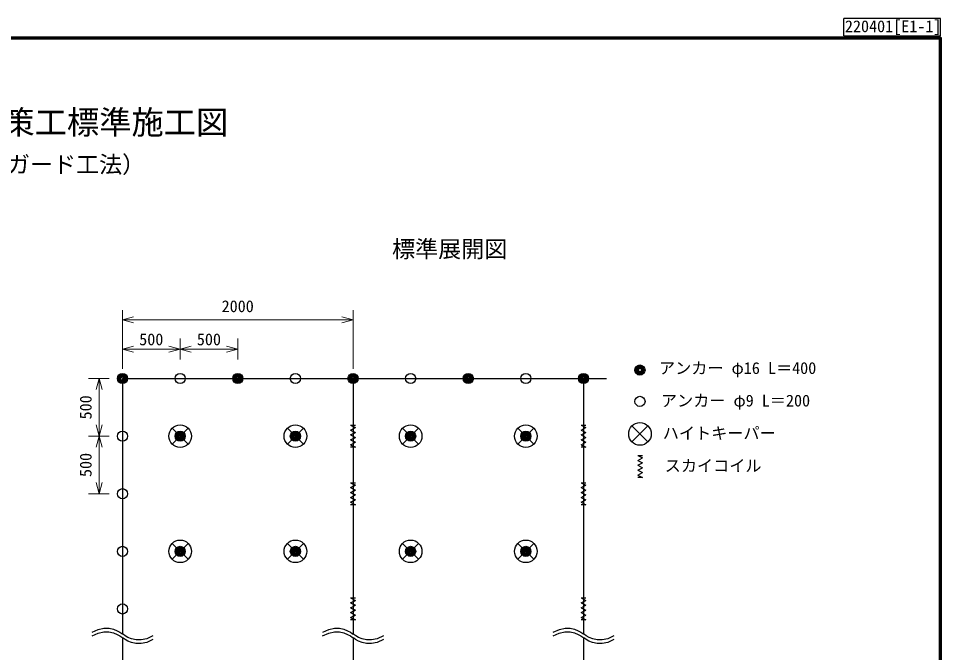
# Model space of a CAD drawing. Units: millimetres, scale not verified. Extents: x 400 to 16400, y 400 to 11650.
# Drawn here: x 8400 to 16400, y 6146 to 11650 of the extents above; entities that cross this region are included whole.
import ezdxf
from ezdxf.enums import TextEntityAlignment as Align

# ---------------------------------------------------------------- set-up
doc = ezdxf.new("R2010")
doc.units = ezdxf.units.MM
doc.header["$LTSCALE"] = 40
for name, color, linetype in [('C-BMK-HTXT', 7, 'Continuous'), ('C-MTR-TXT', 5, 'Continuous'), ('C-TTL-TXT', 7, 'Continuous')]:
    doc.layers.add(name, color=color, linetype=linetype)
for name, color, linetype, lineweight in [('C-DOC', 3, 'Continuous', 25), ('C-STR', 7, 'Continuous', 25), ('C-STR-DIM', 1, 'Continuous', 13), ('C-TTL-LINE', 2, 'Continuous', 70)]:
    doc.layers.add(name, color=color, linetype=linetype, lineweight=lineweight)
doc.styles.add('ＭＳ ゴシック', font='')
doc.styles.get('ＭＳ ゴシック').set_extended_font_data('MS Gothic')

msp = doc.modelspace()

# ---------------------------------------------------------------- linework, layer by layer
at = {"layer": 'C-DOC'}
msp.add_line((15560, 11500), (15560, 11650), dxfattribs=at)
msp.add_lwpolyline([(15560, 11500), (16400, 11500), (16400, 11650), (15560, 11650)], dxfattribs=at)
at = {"layer": 'C-STR'}
for p, q in [((9302.66, 8524.91), (9302.66, 6307.03)), ((9302.66, 8524.91), (13502, 8524.91)), ((11302.66, 8524.91), (11302.66, 6307.03)), ((13302.66, 8524.91), (13302.66, 6307.03)), ((9733.37, 7955.62), (9871.96, 8094.21)), ((9733.37, 8094.21), (9871.96, 7955.62)), ((10733.37, 7955.62), (10871.96, 8094.21)), ((10733.37, 8094.21), (10871.96, 7955.62)), ((11281.45, 8120.37), (11323.88, 8099.16)), ((11281.45, 8120.37), (11323.88, 8120.37)), ((11281.45, 8077.95), (11323.88, 8099.16)), ((11733.37, 7955.62), (11871.96, 8094.21)), ((11733.37, 8094.21), (11871.96, 7955.62)), ((12733.37, 7955.62), (12871.96, 8094.21)), ((12733.37, 8094.21), (12871.96, 7955.62)), ((13281.45, 8120.37), (13323.88, 8099.16)), ((13281.45, 8120.37), (13323.88, 8120.37)), ((13281.45, 8077.95), (13323.88, 8099.16)), ((13722.83, 7974.48), (13861.43, 8113.07)), ((13722.83, 8113.07), (13861.43, 7974.48)), ((11281.45, 8077.95), (11323.88, 8056.73)), ((11281.45, 8035.52), (11323.88, 8056.73)), ((11281.45, 8035.52), (11323.88, 8014.31)), ((11281.45, 7993.1), (11323.88, 8014.31)), ((13281.45, 8077.95), (13323.88, 8056.73)), ((13281.45, 8035.52), (13323.88, 8056.73)), ((13281.45, 8035.52), (13323.88, 8014.31)), ((13281.45, 7993.1), (13323.88, 8014.31)), ((11281.45, 7993.1), (11323.88, 7971.88)), ((11281.45, 7950.67), (11323.88, 7971.88)), ((11281.45, 7950.67), (11323.88, 7929.46)), ((11323.88, 7929.46), (11281.45, 7929.46)), ((13281.45, 7993.1), (13323.88, 7971.88)), ((13281.45, 7950.67), (13323.88, 7971.88)), ((13281.45, 7950.67), (13323.88, 7929.46)), ((13323.88, 7929.46), (13281.45, 7929.46)), ((13772.34, 7856.78), (13814.76, 7835.56)), ((13772.34, 7856.78), (13814.76, 7856.78)), ((13772.34, 7814.35), (13814.76, 7835.56)), ((13772.34, 7814.35), (13814.76, 7793.14)), ((13772.34, 7771.92), (13814.76, 7793.14)), ((13772.34, 7771.92), (13814.76, 7750.71)), ((13772.34, 7729.5), (13814.76, 7750.71)), ((13772.34, 7729.5), (13814.76, 7708.28)), ((13772.34, 7687.07), (13814.76, 7708.28)), ((13772.34, 7687.07), (13814.76, 7665.86)), ((11281.45, 7620.37), (11323.88, 7599.16)), ((11281.45, 7620.37), (11323.88, 7620.37)), ((13281.45, 7620.37), (13323.88, 7599.16)), ((13281.45, 7620.37), (13323.88, 7620.37)), ((13814.76, 7665.86), (13772.34, 7665.86)), ((11281.45, 7577.95), (11323.88, 7599.16)), ((11281.45, 7577.95), (11323.88, 7556.73)), ((11281.45, 7535.52), (11323.88, 7556.73)), ((11281.45, 7535.52), (11323.88, 7514.31)), ((13281.45, 7577.95), (13323.88, 7599.16)), ((13281.45, 7577.95), (13323.88, 7556.73)), ((13281.45, 7535.52), (13323.88, 7556.73)), ((13281.45, 7535.52), (13323.88, 7514.31)), ((11281.45, 7493.1), (11323.88, 7514.31)), ((11281.45, 7493.1), (11323.88, 7471.88)), ((11281.45, 7450.67), (11323.88, 7471.88)), ((11281.45, 7450.67), (11323.88, 7429.46)), ((13281.45, 7493.1), (13323.88, 7514.31)), ((13281.45, 7493.1), (13323.88, 7471.88)), ((13281.45, 7450.67), (13323.88, 7471.88)), ((13281.45, 7450.67), (13323.88, 7429.46)), ((11323.88, 7429.46), (11281.45, 7429.46)), ((13323.88, 7429.46), (13281.45, 7429.46)), ((9733.37, 6955.62), (9871.96, 7094.21)), ((9733.37, 7094.21), (9871.96, 6955.62)), ((10733.37, 6955.62), (10871.96, 7094.21)), ((10733.37, 7094.21), (10871.96, 6955.62)), ((11733.37, 6955.62), (11871.96, 7094.21)), ((11733.37, 7094.21), (11871.96, 6955.62)), ((12733.37, 6955.62), (12871.96, 7094.21)), ((12733.37, 7094.21), (12871.96, 6955.62)), ((11281.45, 6620.37), (11323.88, 6599.16)), ((11281.45, 6620.37), (11323.88, 6620.37)), ((11281.45, 6577.95), (11323.88, 6599.16)), ((11281.45, 6577.95), (11323.88, 6556.73)), ((13281.45, 6620.37), (13323.88, 6599.16)), ((13281.45, 6620.37), (13323.88, 6620.37)), ((13281.45, 6577.95), (13323.88, 6599.16)), ((13281.45, 6577.95), (13323.88, 6556.73)), ((11281.45, 6535.52), (11323.88, 6556.73)), ((11281.45, 6535.52), (11323.88, 6514.31)), ((11281.45, 6493.1), (11323.88, 6514.31)), ((11281.45, 6493.1), (11323.88, 6471.88)), ((13281.45, 6535.52), (13323.88, 6556.73)), ((13281.45, 6535.52), (13323.88, 6514.31)), ((13281.45, 6493.1), (13323.88, 6514.31)), ((13281.45, 6493.1), (13323.88, 6471.88)), ((11281.45, 6450.67), (11323.88, 6471.88)), ((11281.45, 6450.67), (11323.88, 6429.46)), ((11323.88, 6429.46), (11281.45, 6429.46)), ((13281.45, 6450.67), (13323.88, 6471.88)), ((13281.45, 6450.67), (13323.88, 6429.46)), ((13323.88, 6429.46), (13281.45, 6429.46)), ((9302.66, 6275.07), (9302.66, 3524.91)), ((11302.66, 6275.07), (11302.66, 3524.91)), ((13302.66, 6275.07), (13302.66, 3524.91))]:
    msp.add_line(p, q, dxfattribs=at)
for centre, radius in [((13792.13, 8598.7), 44), ((9302.66, 8524.91), 44), ((9302.66, 8524.91), 35.2), ((9802.66, 8524.91), 44), ((10302.66, 8524.91), 44), ((10302.66, 8524.91), 35.2), ((10802.66, 8524.91), 44), ((11302.66, 8524.91), 44), ((11302.66, 8524.91), 35.2), ((11802.66, 8524.91), 44), ((12302.66, 8524.91), 44), ((12302.66, 8524.91), 35.2), ((12802.66, 8524.91), 44), ((13302.66, 8524.91), 44), ((13302.66, 8524.91), 35.2), ((13792.13, 8598.7), 35.2), ((13792.13, 8598.7), 28.16), ((13792.13, 8598.7), 22.53), ((13792.13, 8598.7), 18.02), ((13792.13, 8598.7), 14.42), ((9302.66, 8524.91), 28.16), ((9302.66, 8524.91), 22.53), ((9302.66, 8524.91), 18.02), ((9302.66, 8524.91), 14.42), ((10302.66, 8524.91), 28.16), ((10302.66, 8524.91), 22.53), ((10302.66, 8524.91), 18.02), ((10302.66, 8524.91), 14.42), ((11302.66, 8524.91), 28.16), ((11302.66, 8524.91), 22.53), ((11302.66, 8524.91), 18.02), ((11302.66, 8524.91), 14.42), ((12302.66, 8524.91), 28.16), ((12302.66, 8524.91), 22.53), ((12302.66, 8524.91), 18.02), ((12302.66, 8524.91), 14.42), ((13302.66, 8524.91), 28.16), ((13302.66, 8524.91), 22.53), ((13302.66, 8524.91), 18.02), ((13302.66, 8524.91), 14.42), ((13792.13, 8326.24), 44), ((9802.66, 8024.91), 98), ((10802.66, 8024.91), 98), ((11802.66, 8024.91), 98), ((12802.66, 8024.91), 98), ((13792.13, 8043.78), 98), ((9302.66, 8024.91), 44), ((9802.66, 8024.91), 44), ((9802.66, 8024.91), 35.2), ((9802.66, 8024.91), 28.16), ((9802.66, 8024.91), 22.53), ((9802.66, 8024.91), 18.02), ((9802.66, 8024.91), 14.42), ((10802.66, 8024.91), 44), ((10802.66, 8024.91), 35.2), ((10802.66, 8024.91), 28.16), ((10802.66, 8024.91), 22.53), ((10802.66, 8024.91), 18.02), ((10802.66, 8024.91), 14.42), ((11802.66, 8024.91), 44), ((11802.66, 8024.91), 35.2), ((11802.66, 8024.91), 28.16), ((11802.66, 8024.91), 22.53), ((11802.66, 8024.91), 18.02), ((11802.66, 8024.91), 14.42), ((12802.66, 8024.91), 44), ((12802.66, 8024.91), 35.2), ((12802.66, 8024.91), 28.16), ((12802.66, 8024.91), 22.53), ((12802.66, 8024.91), 18.02), ((12802.66, 8024.91), 14.42), ((9302.66, 7524.91), 44), ((9802.66, 7024.91), 98), ((10802.66, 7024.91), 98), ((11802.66, 7024.91), 98), ((12802.66, 7024.91), 98), ((9302.66, 7024.91), 44), ((9802.66, 7024.91), 44), ((9802.66, 7024.91), 35.2), ((9802.66, 7024.91), 28.16), ((9802.66, 7024.91), 22.53), ((9802.66, 7024.91), 18.02), ((10802.66, 7024.91), 44), ((10802.66, 7024.91), 35.2), ((10802.66, 7024.91), 28.16), ((10802.66, 7024.91), 22.53), ((10802.66, 7024.91), 18.02), ((11802.66, 7024.91), 44), ((11802.66, 7024.91), 35.2), ((11802.66, 7024.91), 28.16), ((11802.66, 7024.91), 22.53), ((11802.66, 7024.91), 18.02), ((12802.66, 7024.91), 44), ((12802.66, 7024.91), 35.2), ((12802.66, 7024.91), 28.16), ((12802.66, 7024.91), 22.53), ((12802.66, 7024.91), 18.02), ((9802.66, 7024.91), 14.42), ((10802.66, 7024.91), 14.42), ((11802.66, 7024.91), 14.42), ((12802.66, 7024.91), 14.42), ((9302.66, 6524.91), 44)]:
    msp.add_circle(centre, radius, dxfattribs=at)
for points in [[(9039.69, 6322.82), (9186.43, 6412.06), (9297.43, 6307.24), (9303.09, 6306.9)], [(11039.69, 6322.82), (11186.43, 6412.06), (11297.43, 6307.24), (11303.09, 6306.9)], [(13039.69, 6322.82), (13186.43, 6412.06), (13297.43, 6307.24), (13303.09, 6306.9)], [(9039.27, 6290.99), (9186, 6380.23), (9297.01, 6275.41), (9302.66, 6275.07)], [(11039.27, 6290.99), (11186, 6380.23), (11297.01, 6275.41), (11302.66, 6275.07)], [(13039.27, 6290.99), (13186, 6380.23), (13297.01, 6275.41), (13302.66, 6275.07)], [(9566.06, 6259.15), (9419.32, 6169.91), (9308.32, 6274.73), (9302.66, 6275.07)], [(9566.48, 6290.99), (9419.75, 6201.74), (9308.74, 6306.56), (9303.09, 6306.9)], [(11566.06, 6259.15), (11419.32, 6169.91), (11308.32, 6274.73), (11302.66, 6275.07)], [(11566.48, 6290.99), (11419.75, 6201.74), (11308.74, 6306.56), (11303.09, 6306.9)], [(13566.06, 6259.15), (13419.32, 6169.91), (13308.32, 6274.73), (13302.66, 6275.07)], [(13566.48, 6290.99), (13419.75, 6201.74), (13308.74, 6306.56), (13303.09, 6306.9)]]:
    msp.add_open_spline(points, degree=3, dxfattribs=at)
at = {"layer": 'C-STR-DIM'}
for p, q in [((9302.66, 8607.49), (9302.66, 9118.29)), ((9302.66, 9034.06), (9399.26, 9059.94)), ((11302.66, 9034.06), (11206.07, 9059.94)), ((11302.66, 8607.49), (11302.66, 9118.29)), ((9302.66, 9034.06), (9399.26, 9008.18)), ((9302.66, 9034.06), (11302.66, 9034.06)), ((9302.66, 9018.29), (9302.66, 8698.66)), ((11302.66, 9034.06), (11206.07, 9008.18)), ((11302.66, 9018.29), (11302.66, 8698.66)), ((9302.66, 8778.66), (9399.26, 8804.54)), ((9802.66, 8778.66), (9706.07, 8804.54)), ((9802.66, 8691.22), (9802.66, 8872.22)), ((9802.66, 8778.66), (9899.26, 8804.54)), ((10302.66, 8778.66), (10206.07, 8804.54)), ((10302.66, 8691.22), (10302.66, 8872.22)), ((9302.66, 8778.66), (9399.26, 8752.78)), ((9802.66, 8778.66), (9302.66, 8778.66)), ((9802.66, 8778.66), (9706.07, 8752.78)), ((9802.66, 8778.66), (9899.26, 8752.78)), ((10302.66, 8778.66), (9802.66, 8778.66)), ((10302.66, 8778.66), (10206.07, 8752.78)), ((9006.9, 8524.91), (9187.9, 8524.91)), ((9100.46, 8524.91), (9074.58, 8428.32)), ((9100.46, 8524.91), (9126.35, 8428.32)), ((9100.46, 8524.91), (9100.46, 8024.91)), ((9100.46, 8024.91), (9074.58, 8121.51)), ((9100.46, 8024.91), (9126.35, 8121.51)), ((9187.9, 8024.91), (9006.9, 8024.91)), ((9100.46, 8024.91), (9074.58, 7928.32)), ((9100.46, 8024.91), (9126.35, 7928.32)), ((9100.46, 8024.91), (9100.46, 7524.91)), ((9100.46, 7524.91), (9074.58, 7621.51)), ((9100.46, 7524.91), (9126.35, 7621.51)), ((9187.9, 7524.91), (9006.9, 7524.91))]:
    msp.add_line(p, q, dxfattribs=at)
at = {"layer": 'C-TTL-LINE'}
msp.add_lwpolyline([(400, 400), (16400, 400), (16400, 11480), (400, 11480)], close=True, dxfattribs=at)

# ---------------------------------------------------------------- texts
at = {"layer": 'C-BMK-HTXT', "style": 'ＭＳ ゴシック'}
for s, p in [('アンカー φ9 L＝200', (13973.79, 8251.13)), ('ハイトキーパー', (13990.41, 7968.67)), ('スカイコイル', (14007.03, 7686.21))]:
    msp.add_text(s, height=102.6, dxfattribs=at).set_placement(p, align=Align.BOTTOM_LEFT)
at = {"layer": 'C-DOC', "style": 'ＭＳ ゴシック'}
msp.add_text('220401[E1-1]', height=102.6, dxfattribs=at).set_placement((15570.2, 11500), align=Align.BOTTOM_LEFT)
at = {"layer": 'C-MTR-TXT', "color": 7, "style": 'ＭＳ ゴシック'}
msp.add_text('アンカー φ16 L＝400', height=102.6, dxfattribs=at).set_placement((13957.17, 8533.59), align=Align.BOTTOM_LEFT)
at = {"layer": 'C-STR-DIM', "color": 7, "style": 'ＭＳ ゴシック'}
msp.add_text('2000', height=102.6, dxfattribs=at).set_placement((10162.66, 9070.06), align=Align.BOTTOM_LEFT)
for p in [(9447.66, 8864.96), (9947.7, 8864.96)]:
    msp.add_text('500', height=102.6, dxfattribs=at).set_placement(p, align=Align.MIDDLE_LEFT)
for p in [(9065.52, 8169.91), (9065.52, 7669.91)]:
    msp.add_text('500', height=102.6, rotation=90, dxfattribs=at).set_placement(p, align=Align.BOTTOM_LEFT)
at = {"layer": 'C-TTL-TXT', "color": 3, "style": 'ＭＳ ゴシック'}
for s, height, p in [('のり面獣害対策工標準施工図', 205.3, (6580, 10584.18)), ('（アニマルガード工法）', 146.6, (7300, 10265.54))]:
    msp.add_text(s, height=height, dxfattribs=at).set_placement(p, align=Align.BOTTOM_LEFT)
at = {"layer": 'C-TTL-TXT', "style": 'ＭＳ ゴシック'}
msp.add_text('標準展開図', height=146.6, dxfattribs=at).set_placement((11641.35, 9722.15), align=Align.TOP_LEFT)

doc.saveas('drawing.dxf')
